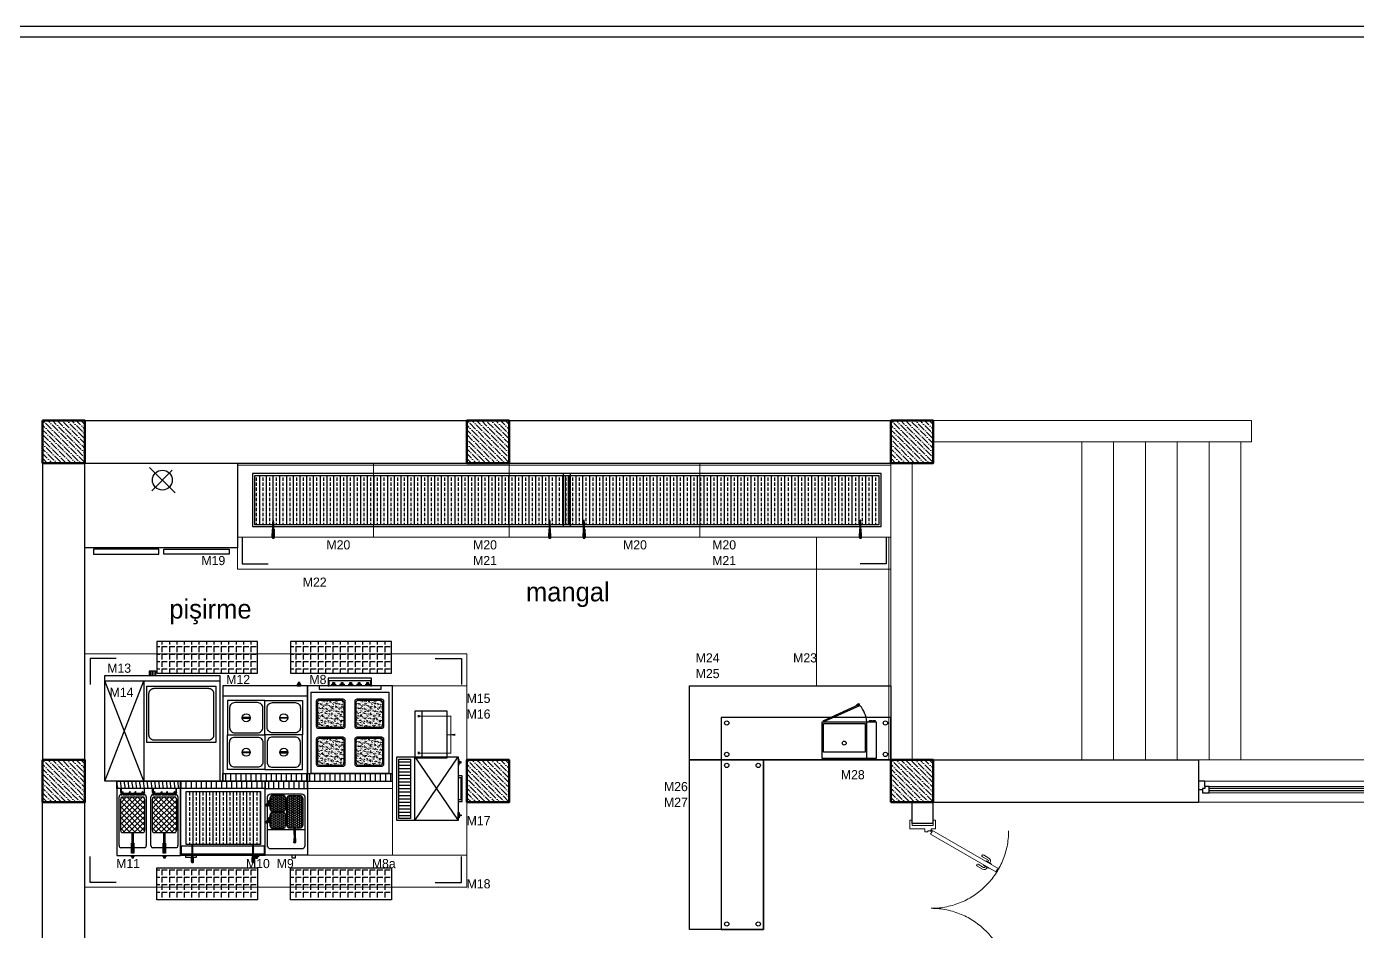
# Model space of a CAD drawing. Header units: millimetres. Extents: x -205382 to -191935, y -245869 to -242620.
# Drawn here: x -199871 to -198616, y -243653 to -242799 of the extents above; entities that cross this region are included whole.
import ezdxf
from ezdxf.enums import TextEntityAlignment as Align

# ---------------------------------------------------------------- set-up
doc = ezdxf.new("R2010")
doc.units = ezdxf.units.MM
doc.header["$LTSCALE"] = 40
for name, pattern in [('ACAD_ISO03W100', [30, 12, -18]), ('DASHED', [19.05, 12.7, -6.35]), ('HIDDENX2', [19.05, 12.7, -6.35])]:
    doc.linetypes.add(name, pattern=pattern)
for name, color, linetype in [('CIHAZ', 2, 'Continuous'), ('Kıtc-002 Çizgi', 7, 'Continuous'), ('S2000-002 Çizgi', 7, 'Continuous'), ('SKTÜRK-002 Çizgi', 7, 'Continuous')]:
    doc.layers.add(name, color=color, linetype=linetype)
for name, color, linetype, lineweight in [('DIVAR 09', 7, 'Continuous', 9), ('DIVAR 30', 7, 'Continuous', 30), ('DVERI', 36, 'Continuous', 9), ('KALONA', 7, 'Continuous', 50), ('OKNA', 5, 'Continuous', 30)]:
    doc.layers.add(name, color=color, linetype=linetype, lineweight=lineweight)
doc.styles.add('TAKSİM', font='GOTHIC.TTF', dxfattribs={"height": 20})

# ---------------------------------------------------------------- blocks, each defined once
blk = doc.blocks.new('PENCERE 120')
at = {"layer": 'OKNA', "lineweight": 9}
for p, q in [((1140, 55), (-1140, 55)), ((-1100, 5), (1100, 5)), ((1100, -55), (-1100, -55))]:
    blk.add_line(p, q, dxfattribs=at)
at = {"layer": 'OKNA'}
for p, q in [((-1100, -15), (1100, -15)), ((1100, -35), (-1100, -35))]:
    blk.add_line(p, q, dxfattribs=at)
for points in [[(-1160, -25), (-1160, -55), (-1100, -55), (-1100, 5), (-1140, 5), (-1140, 55), (-1200, 55), (-1200, -25), (-1160, -25)], [(-1140, 5), (-1140, -15), (-1160, -15), (-1160, -25)], [(1160, -25), (1160, -55), (1100, -55), (1100, 5), (1140, 5), (1140, 55), (1200, 55), (1200, -25), (1160, -25)], [(1140, 5), (1140, -15), (1160, -15), (1160, -25)]]:
    blk.add_lwpolyline(points, dxfattribs=at)
blk = doc.blocks.new('A$C063E11E5')
at = {"layer": 'S2000-002 Çizgi'}
h = blk.add_hatch(dxfattribs=at)
h.set_pattern_fill('ANSI31', color=256, scale=1.5, angle=45, style=0)
h.set_pattern_definition([(90, (-3458.603, -4993.7387), (-4.7625, 9e-16), [])])
h.paths.add_polyline_path([(0, 72.6), (0, 65.6), (80, 65.6), (80, 72.6)])
h = blk.add_hatch(color=256, dxfattribs=at)
h.paths.add_polyline_path([(35, 61.8), (35, 62.4), (35, 65.6), (34.4, 65.6), (34.4, 62.4, -0.414214), (33.4, 61.4), (33, 61.4), (33, 60.8), (34, 60.8, 0.414214)])
h.paths.add_polyline_path([(32, 61.4), (24, 61.4), (24, 60.8), (32, 60.8)])
h.paths.add_polyline_path([(23, 61.4), (17, 61.4), (17, 60.8), (23, 60.8)])
h.paths.add_polyline_path([(16, 61.4), (8, 61.4), (8, 60.8), (16, 60.8)])
h.paths.add_polyline_path([(5.6, 62.4), (5.6, 65.6), (5, 65.6), (5, 61.8, 0.414214), (6, 60.8), (6.6, 60.8), (7, 60.8), (7, 61.4), (6.6, 61.4, -0.414214)])
h = blk.add_hatch(color=256, dxfattribs=at)
h.paths.add_polyline_path([(75, 61.8), (75, 62.4), (75, 65.6), (74.4, 65.6), (74.4, 62.4, -0.414214), (73.4, 61.4), (73, 61.4), (73, 60.8), (74, 60.8, 0.414214)])
h.paths.add_polyline_path([(72, 61.4), (64, 61.4), (64, 60.8), (72, 60.8)])
h.paths.add_polyline_path([(63, 61.4), (57, 61.4), (57, 60.8), (63, 60.8)])
h.paths.add_polyline_path([(56, 61.4), (48, 61.4), (48, 60.8), (56, 60.8)])
h.paths.add_polyline_path([(45.6, 62.4), (45.6, 65.6), (45, 65.6), (45, 61.8, 0.414214), (46, 60.8), (46.6, 60.8), (47, 60.8), (47, 61.4), (46.6, 61.4, -0.414214)])
h = blk.add_hatch(dxfattribs=at)
h.set_pattern_fill('ANSI37', color=256, scale=1.5, style=0)
h.set_pattern_definition([(45, (-3527.4763, -4981.5224), (-3.367596, 3.367596), []), (135, (-3527.4763, -4981.5224), (-3.367596, -3.367596), [])])
h.paths.add_polyline_path([(35, 55.8, 0.414214), (33, 57.8), (7, 57.8, 0.414214), (5, 55.8), (5, 26, 0.414214), (7, 24), (33, 24, 0.414214), (35, 26)])
h = blk.add_hatch(dxfattribs=at)
h.set_pattern_fill('ANSI37', color=256, scale=1.5, style=0)
h.set_pattern_definition([(45, (-3487.4763, -4981.5224), (-3.367596, 3.367596), []), (135, (-3487.4763, -4981.5224), (-3.367596, -3.367596), [])])
h.paths.add_polyline_path([(75, 55.8, 0.414214), (73, 57.8), (47, 57.8, 0.414214), (45, 55.8), (45, 26, 0.414214), (47, 24), (73, 24, 0.414214), (75, 26)])
for points in [[(18.5, 14), (21.5, 14), (21.5, 4.8), (18.5, 4.8)], [(58.5, 14), (61.5, 14), (61.5, 4.8), (58.5, 4.8)]]:
    blk.add_hatch(color=256, dxfattribs=at).paths.add_polyline_path(points)
for p, q in [((5, 61.8), (5, 65.6)), ((5, 65.6), (5.6, 65.6)), ((5.6, 65.6), (5.6, 62.4)), ((34.4, 65.6), (34.4, 62.4)), ((35, 65.6), (34.4, 65.6)), ((35, 62.4), (35, 65.6)), ((45, 65.6), (45.6, 65.6)), ((45, 61.8), (45, 65.6)), ((45.6, 65.6), (45.6, 62.4)), ((75, 65.6), (74.4, 65.6)), ((74.4, 65.6), (74.4, 62.4)), ((75, 62.4), (75, 65.6)), ((6.6, 60.8), (6, 60.8)), ((6.6, 61.4), (7, 61.4)), ((7, 60.8), (6.6, 60.8)), ((7, 59.8), (7, 62.3)), ((8, 59.8), (8, 62.3)), ((8, 61.4), (16, 61.4)), ((16, 60.8), (8, 60.8)), ((16, 59.8), (16, 62.3)), ((17, 59.8), (17, 62.3)), ((17, 61.4), (23, 61.4)), ((23, 60.8), (17, 60.8)), ((23, 59.8), (23, 62.3)), ((24, 59.8), (24, 62.3)), ((24, 61.4), (32, 61.4)), ((32, 60.8), (24, 60.8)), ((32, 59.8), (32, 62.3)), ((33, 59.8), (33, 62.3)), ((33, 61.4), (33.4, 61.4)), ((34, 60.8), (33, 60.8)), ((35, 62.4), (35, 61.8)), ((46.6, 60.8), (46, 60.8)), ((46.6, 61.4), (47, 61.4)), ((47, 60.8), (46.6, 60.8)), ((47, 59.8), (47, 62.3)), ((48, 59.8), (48, 62.3)), ((48, 61.4), (56, 61.4)), ((56, 60.8), (48, 60.8)), ((56, 59.8), (56, 62.3)), ((57, 59.8), (57, 62.3)), ((57, 61.4), (63, 61.4)), ((63, 60.8), (57, 60.8)), ((63, 59.8), (63, 62.3)), ((64, 59.8), (64, 62.3)), ((64, 61.4), (72, 61.4)), ((72, 60.8), (64, 60.8)), ((72, 59.8), (72, 62.3)), ((73, 59.8), (73, 62.3)), ((73, 61.4), (73.4, 61.4)), ((74, 60.8), (73, 60.8)), ((75, 62.4), (75, 61.8))]:
    blk.add_line(p, q, dxfattribs=at)
for points in [[(0, 72.6), (80, 72.6), (80, 65.6), (0, 65.6)], [(0, 2.6), (80, 2.6), (80, 72.6), (0, 72.6)], [(18.5, 14), (21.5, 14), (21.5, 4.8), (18.5, 4.8)], [(19, 24), (19, 14), (21, 14), (21, 24)], [(58.5, 14), (61.5, 14), (61.5, 4.8), (58.5, 4.8)], [(59, 24), (59, 14), (61, 14), (61, 24)], [(18.4, 2.6), (21.6, 2.6), (21.6, 1.3), (18.4, 1.3)], [(19.3, 1.3), (20.7, 1.3), (20.7, 0), (19.3, 0)], [(58.4, 2.6), (61.6, 2.6), (61.6, 1.3), (58.4, 1.3)], [(59.3, 1.3), (60.7, 1.3), (60.7, 0), (59.3, 0)]]:
    blk.add_lwpolyline(points, close=True, dxfattribs=at)
for points in [[(29, 9.8), (5, 9.8, -0.414214), (3, 11.8), (3, 57.8, -0.414214), (5, 59.8), (7, 59.8)], [(33, 59.8), (35, 59.8, -0.414214), (37, 57.8), (37, 11.8, -0.414214), (35, 9.8), (29, 9.8)], [(69, 9.8), (45, 9.8, -0.414214), (43, 11.8), (43, 57.8, -0.414214), (45, 59.8), (47, 59.8)], [(73, 59.8), (75, 59.8, -0.414214), (77, 57.8), (77, 11.8, -0.414214), (75, 9.8), (69, 9.8)]]:
    blk.add_lwpolyline(points, format="xyb", dxfattribs=at)
for points in [[(7, 57.8), (33, 57.8, -0.414214), (35, 55.8), (35, 26, -0.414214), (33, 24), (7, 24, -0.414214), (5, 26), (5, 55.8, -0.414214)], [(47, 57.8), (73, 57.8, -0.414214), (75, 55.8), (75, 26, -0.414214), (73, 24), (47, 24, -0.414214), (45, 26), (45, 55.8, -0.414214)]]:
    blk.add_lwpolyline(points, format="xyb", close=True, dxfattribs=at)
for points in [[(8, 59.8), (16, 59.8)], [(17, 59.8), (23, 59.8)], [(24, 59.8), (32, 59.8)], [(48, 59.8), (56, 59.8)], [(57, 59.8), (63, 59.8)], [(64, 59.8), (72, 59.8)]]:
    blk.add_lwpolyline(points, dxfattribs=at)
for centre, radius, start, end in [((7.5, 62.3), 0.5, 0, 180), ((16.5, 62.3), 0.5, 0, 180), ((23.5, 62.3), 0.5, 0, 180), ((32.5, 62.3), 0.5, 0, 180), ((47.5, 62.3), 0.5, 0, 180), ((56.5, 62.3), 0.5, 0, 180), ((63.5, 62.3), 0.5, 0, 180), ((72.5, 62.3), 0.5, 0, 180), ((6, 61.8), 1, 180, 270), ((6.6, 62.4), 1, 180, 270), ((33.4, 62.4), 1, 270, 0), ((34, 61.8), 1, 270, 0), ((46, 61.8), 1, 180, 270), ((46.6, 62.4), 1, 180, 270), ((73.4, 62.4), 1, 270, 0), ((74, 61.8), 1, 270, 0)]:
    blk.add_arc(centre, radius, start, end, dxfattribs=at)
blk = doc.blocks.new('A$C552B0E51')
at = {"layer": 'Kıtc-002 Çizgi'}
h = blk.add_hatch(dxfattribs=at)
h.set_pattern_fill('ANSI31', color=256, angle=45, style=0)
h.set_pattern_definition([(90, (-2780.067, -8355.0508), (-3.175, 7e-16), [])])
h.paths.add_polyline_path([(58, 48.8), (58, 59.8), (2, 59.8), (2, 48.8)])
for p, q in [((60, 44.8), (0, 3.8)), ((0, 44.8), (60, 3.8))]:
    blk.add_line(p, q, dxfattribs=at)
for points in [[(0, 61.8), (60, 61.8), (60, 3.8), (0, 3.8)], [(2, 59.8), (58, 59.8), (58, 48.8), (2, 48.8)], [(0, 44.8), (60, 44.8), (60, 3.8), (0, 3.8)], [(7.5, 2.8), (2.5, 2.8), (2.5, 3.8), (7.5, 3.8)], [(5.5, 1.1), (4.5, 1.1), (4.5, 2.8), (5.5, 2.8)], [(17.8, 0), (42.2, 0), (42.2, 3.8), (17.8, 3.8)], [(19.8, 1), (40.2, 1), (40.2, 3.8), (19.8, 3.8)], [(52.5, 2.8), (57.5, 2.8), (57.5, 3.8), (52.5, 3.8)], [(54.5, 1.1), (55.5, 1.1), (55.5, 2.8), (54.5, 2.8)]]:
    blk.add_lwpolyline(points, close=True, dxfattribs=at)
for points in [[(5, 2.8), (5, 1.1)], [(55, 2.8), (55, 1.1)]]:
    blk.add_lwpolyline(points, dxfattribs=at)
blk = doc.blocks.new('A$C07527DD4')
at = {"layer": 'S2000-002 Çizgi'}
h = blk.add_hatch(dxfattribs=at)
h.set_pattern_fill('LINE', color=256, scale=0.5, angle=90, style=0)
h.set_pattern_definition([(90, (-1217.7484, -3768.8105), (-1.5875, 1e-16), [])])
h.paths.add_polyline_path([(48, 4.3), (41.9, 4.3), (41.9, 0), (48, 0)])
for p, q in [((0, 103.9), (36.7, 9.3)), ((36.7, 103.9), (0, 9.3)), ((36.7, 9.3), (36.7, 103.9)), ((0, 9.3), (108.4, 9.3))]:
    blk.add_line(p, q, dxfattribs=at)
for points in [[(0, 4.3), (108.4, 4.3), (108.4, 103.9), (0, 103.9)], [(48, 0), (41.9, 0), (41.9, 4.3), (48, 4.3)]]:
    blk.add_lwpolyline(points, close=True, dxfattribs=at)
at = {"layer": 'S2000-002 Çizgi', "linetype": 'DASHED'}
blk.add_lwpolyline([(39.6, 67.3), (39.6, 14.3), (104.6, 14.3), (104.6, 67.3)], close=True, dxfattribs=at)
blk.add_lwpolyline([(41.6, 60.3), (41.6, 21.3, 0.414214), (46.6, 16.3), (97.6, 16.3, 0.414214), (102.6, 21.3), (102.6, 60.3, 0.414214), (97.6, 65.3), (46.6, 65.3, 0.414214)], format="xyb", close=True, dxfattribs=at)
blk = doc.blocks.new('A$C67BA2794')
at = {"layer": 'S2000-002 Çizgi'}
blk.add_lwpolyline([(0, 7.6), (44, 7.6), (44, 38), (0, 38)], close=True, dxfattribs=at)
blk.add_lwpolyline([(44, 31.5), (0, 31.5)], dxfattribs=at)
for points, const_width in [([(3.5, 34.4), (5.8, 34.4)], 2), ([(4.6, 34), (4.6, 4.1), (22, 4.1)], 1), ([(39.4, 34), (39.4, 4.1), (22, 4.1)], 1), ([(40.5, 34.4), (38.2, 34.4)], 2)]:
    blk.add_lwpolyline(points, dxfattribs=dict(at, const_width=const_width))
blk.add_lwpolyline([(21.9, 7.5, 1, 1, 0), (21.9, 3.7, 1, 2, 0), (21.9, 0, 2, 2, 0)], format="xyseb", dxfattribs=at)
blk = doc.blocks.new('A$C2B1C47B8')
at = {"layer": 'S2000-002 Çizgi'}
h = blk.add_hatch(dxfattribs=at)
h.set_pattern_fill('ANSI33', color=4, angle=45, style=0)
h.set_pattern_definition([(90, (192175.888, 231533.0785), (-6.35, 1e-15), []), (90, (192179.063, 231536.2535), (-6.35, 1e-15), [3.175, -1.5875])])
h.paths.add_polyline_path([(2, 59), (298, 59), (298, 13), (280.7, 13), (280.7, 14.5), (280.5, 17.2), (280.1, 17.2), (280, 14.5), (280, 13), (120, 13), (120, 14.5), (119.9, 17.2), (119.5, 17.2), (119.3, 14.5), (119.3, 13), (2, 13)])
h = blk.add_hatch(dxfattribs=at)
h.set_pattern_fill('ANSI32', color=256, style=0)
h.set_pattern_definition([(45, (193846.8697, 225814.8742), (-0.26516504294, 0.26516504294), []), (45, (193847.04648, 225814.8742), (-0.26516504294, 0.26516504294), [])])
h.paths.add_polyline_path([(19, 7.9), (20.4, 7.9), (20.4, 6.9), (18.9, 6.9)])
h.paths.add_polyline_path([(19, 8.7), (19.3, 8.7), (19.3, 14.5), (19.4, 15.9), (19.9, 15.9), (20, 14.5), (20, 8.7), (20.3, 8.7), (20.4, 7.9), (19, 7.9)])
h.paths.add_polyline_path([(18.9, 4.9), (20.5, 4.9), (20.6, 0.8, -0.437405), (19.9, 0), (19.4, 0, -0.437405), (18.7, 0.8)])
h.paths.add_polyline_path([(18.9, 6.9), (20.4, 6.9), (20.5, 4.9), (18.9, 4.9)])
h.paths.add_polyline_path([(19.5, 17.2), (19.9, 17.2), (19.9, 15.9), (19.4, 15.9)])
h = blk.add_hatch(dxfattribs=at)
h.set_pattern_fill('ANSI32', color=256, style=0)
h.set_pattern_definition([(135, (202308.03494, 225814.8742), (0.26516504294, 0.26516504294), []), (135, (202307.85817, 225814.8742), (0.26516504294, 0.26516504294), [])])
h.paths.add_polyline_path([(281, 7.9), (279.6, 7.9), (279.6, 6.9), (281.1, 6.9)])
h.paths.add_polyline_path([(281, 8.7), (280.7, 8.7), (280.7, 14.5), (280.6, 15.9), (280.1, 15.9), (280, 14.5), (280, 8.7), (279.7, 8.7), (279.6, 7.9), (281, 7.9)])
h.paths.add_polyline_path([(281.1, 4.9), (279.5, 4.9), (279.4, 0.8, 0.437405), (280.1, 0), (280.6, 0, 0.437405), (281.3, 0.8)])
h.paths.add_polyline_path([(281.1, 6.9), (279.6, 6.9), (279.5, 4.9), (281.1, 4.9)])
h.paths.add_polyline_path([(280.5, 17.2), (280.1, 17.2), (280.1, 15.9), (280.6, 15.9)])
for p, q in [((19.3, 14.5), (19.5, 17.2)), ((19.3, 8.7), (19.3, 14.5)), ((19.5, 17.2), (19.9, 17.2)), ((19.9, 17.2), (19.5, 17.2)), ((20, 14.5), (19.9, 17.2)), ((20, 8.7), (20, 14.5)), ((280, 14.5), (280.1, 17.2)), ((280, 8.7), (280, 14.5)), ((280.1, 17.2), (280.5, 17.2)), ((280.5, 17.2), (280.1, 17.2)), ((280.7, 14.5), (280.5, 17.2)), ((280.7, 8.7), (280.7, 14.5)), ((18.7, 0.8), (19, 8.7)), ((19, 8.7), (19.3, 8.7)), ((20.3, 8.7), (20, 8.7)), ((20, 8.7), (20.3, 8.7)), ((20.6, 0.8), (20.3, 8.7)), ((20.3, 8.7), (20.6, 0.8)), ((279.4, 0.8), (279.7, 8.7)), ((279.7, 8.7), (279.4, 0.8)), ((279.7, 8.7), (280, 8.7)), ((280, 8.7), (279.7, 8.7)), ((281, 8.7), (280.7, 8.7)), ((281.3, 0.8), (281, 8.7)), ((19.4, 0), (19.9, 0)), ((19.9, 0), (19.4, 0)), ((280.6, 0), (280.1, 0)), ((280.1, 0), (280.6, 0))]:
    blk.add_line(p, q, dxfattribs=at)
for points in [[(300, 61), (0, 61), (0, 11), (300, 11)], [(298, 59), (2, 59), (2, 13), (298, 13)]]:
    blk.add_lwpolyline(points, close=True, dxfattribs=at)
for centre, start, end in [((19.4, 0.7), 175.5008, 270), ((19.9, 0.7), 270, 4.4992), ((19.9, 0.7), 270, 4.4992), ((280.1, 0.7), 175.5008, 270), ((280.1, 0.7), 175.5008, 270), ((280.6, 0.7), 270, 4.4992)]:
    blk.add_arc(centre, 0.706, start, end, dxfattribs=at)
blk = doc.blocks.new('A$C0F9524AD')
at = {"layer": 'S2000-002 Çizgi'}
for points in [[(28.7, 57.6, 1), (27, 57.6), (27.4, 50.3), (28.3, 50.3)], [(2.2, 39.2, 1), (0.7, 38.4), (2.1, 36.6), (2.9, 37)], [(2.2, 23.1, 1), (0.7, 22.4), (2.1, 20.5), (2.9, 21)]]:
    blk.add_hatch(color=256, dxfattribs=at).paths.add_polyline_path(points)
h = blk.add_hatch(dxfattribs=at)
h.set_pattern_fill('HEX', color=256, scale=0.2, angle=180, style=0)
h.set_pattern_definition([(360, (-3709.6624, 5056.9235), (-1e-16, -1.099852), [0.635, -1.27]), (240, (-3709.6624, 5056.9235), (-0.95249977, 0.549926), [0.635, -1.27]), (300, (-3709.0274, 5056.9235), (-0.95249977, -0.549926), [0.635, -1.27])])
h.paths.add_polyline_path([(16.4, 29.5, 0.414214), (19.4, 32.5), (19.4, 41.5, 0.414214), (16.4, 44.5), (7.4, 44.5, 0.414214), (4.4, 41.5), (4.4, 32.5, 0.414214), (7.4, 29.5)])
h = blk.add_hatch(dxfattribs=at)
h.set_pattern_fill('HEX', color=256, scale=0.2, angle=180, style=0)
h.set_pattern_definition([(180, (3749.3886, 5040.9235), (-1e-16, -1.099852), [0.635, -1.27]), (300, (3749.3886, 5040.9235), (0.95249977, 0.549926), [0.635, -1.27]), (240, (3748.7536, 5040.9235), (0.95249977, -0.549926), [0.635, -1.27])])
h.paths.add_polyline_path([(32.4, 13.5, 0.414214), (35.4, 16.5), (35.4, 41.5, 0.414214), (32.4, 44.5), (23.4, 44.5, 0.414214), (20.4, 41.5), (20.4, 16.5, 0.414214), (23.4, 13.5)])
h = blk.add_hatch(dxfattribs=at)
h.set_pattern_fill('HEX', color=256, scale=0.2, angle=180, style=0)
h.set_pattern_definition([(360, (-3709.6624, 5040.9235), (-1e-16, -1.099852), [0.635, -1.27]), (240, (-3709.6624, 5040.9235), (-0.95249977, 0.549926), [0.635, -1.27]), (300, (-3709.0274, 5040.9235), (-0.95249977, -0.549926), [0.635, -1.27])])
h.paths.add_polyline_path([(16.4, 13.5, 0.414214), (19.4, 16.5), (19.4, 25.5, 0.414214), (16.4, 28.5), (7.4, 28.5, 0.414214), (4.4, 25.5), (4.4, 16.5, 0.414214), (7.4, 13.5)])
h = blk.add_hatch(dxfattribs=at)
h.set_pattern_fill('ANSI31', color=256, scale=1.5, angle=225, style=0)
h.set_pattern_definition([(270, (3692.638, 5064.124), (4.7625, -1e-15), [])])
h.paths.add_polyline_path([(0, 7), (0, 0), (40, 0), (40, 7)])
for p, q in [((27.4, 50.3), (27, 57.6)), ((27.4, 50.3), (28.3, 50.3)), ((28.3, 50.3), (28.7, 57.6)), ((2.1, 36.6), (0.7, 38.4)), ((2.9, 37), (2.2, 39.2)), ((27.4, 46), (2.3, 46)), ((37.3, 46), (28.3, 46)), ((2.1, 36.6), (2.9, 37)), ((2.1, 20.5), (0.7, 22.4)), ((2.1, 20.5), (2.9, 21)), ((2.9, 21), (2.2, 23.1))]:
    blk.add_line(p, q, dxfattribs=at)
for points in [[(40, 70), (0, 70), (0, 0), (40, 0)], [(28.5, 70), (25.2, 70), (25.2, 72.3), (28.5, 72.3)], [(40, 0), (0, 0), (0, 7), (40, 7)]]:
    blk.add_lwpolyline(points, close=True, dxfattribs=at)
for points in [[(37.3, 52.3), (37.3, 61, 0.414214), (34.3, 64), (5.3, 64, 0.414214), (2.3, 61), (2.3, 52.4)], [(2.3, 62), (2.3, 15, 0.414214), (5.3, 12), (34.3, 12, 0.414214), (37.3, 15), (37.3, 52.3)]]:
    blk.add_lwpolyline(points, format="xyb", dxfattribs=at)
for points in [[(27.4, 50.3), (27.4, 44.5), (28.3, 44.5), (28.3, 50.3)], [(4.3, 34.5), (4.3, 39.5), (3.3, 39.5), (3.3, 36.2)], [(4.3, 38.9), (4.3, 39.5)], [(2.1, 36.6), (3.5, 34), (4.3, 34.5), (2.9, 37)], [(2.1, 20.5), (3.5, 18), (4.3, 18.4), (2.9, 21)], [(4.3, 18.4), (4.3, 23.5), (3.3, 23.5), (3.3, 20.2)], [(4.3, 22.9), (4.3, 23.5)]]:
    blk.add_lwpolyline(points, dxfattribs=at)
for points in [[(7.4, 44.5), (16.4, 44.5, -0.414214), (19.4, 41.5), (19.4, 32.5, -0.414214), (16.4, 29.5), (7.4, 29.5, -0.414214), (4.4, 32.5), (4.4, 41.5, -0.414214)], [(32.4, 44.5), (23.4, 44.5, 0.414214), (20.4, 41.5), (20.4, 16.5, 0.414214), (23.4, 13.5), (32.4, 13.5, 0.414214), (35.4, 16.5), (35.4, 41.5, 0.414214)], [(7.4, 28.5), (16.4, 28.5, -0.414214), (19.4, 25.5), (19.4, 16.5, -0.414214), (16.4, 13.5), (7.4, 13.5, -0.414214), (4.4, 16.5), (4.4, 25.5, -0.414214)]]:
    blk.add_lwpolyline(points, format="xyb", close=True, dxfattribs=at)
for centre, start, end in [((27.9, 57.6), 341.437, 198.563), ((1.5, 38.8), 9.3801, 226.506), ((1.5, 22.8), 9.3801, 226.506)]:
    blk.add_arc(centre, 0.835, start, end, dxfattribs=at)
blk = doc.blocks.new('A$C3E822EE1')
at = {"layer": 'S2000-002 Çizgi'}
h = blk.add_hatch(dxfattribs=at)
h.set_pattern_fill('ANSI32', color=256, angle=180, style=0)
h.set_pattern_definition([(315, (-4249.49996, 7833.96362), (-0.265165043, -0.265165043), []), (315, (-4249.3232, 7833.96362), (-0.265165043, -0.265165043), [])])
h.paths.add_polyline_path([(12.1, 69), (10.7, 69), (10.7, 70), (12.1, 70)])
h.paths.add_polyline_path([(12.1, 68.2), (11.8, 68.2), (11.8, 62.4), (11.7, 61), (11.1, 61), (11.1, 62.4), (11.1, 68.2), (10.8, 68.2), (10.7, 69), (12.1, 69)])
h.paths.add_polyline_path([(12.2, 72), (10.6, 72), (10.5, 76.1, -0.437405), (11.2, 76.9), (11.6, 76.9, -0.437405), (12.3, 76.1)])
h.paths.add_polyline_path([(12.1, 70), (10.7, 70), (10.6, 72), (12.2, 72)])
h.paths.add_polyline_path([(11.6, 59.7), (11.2, 59.7), (11.1, 61), (11.7, 61)])
h = blk.add_hatch(dxfattribs=at)
h.set_pattern_fill('ANSI32', color=256, angle=180, style=0)
h.set_pattern_definition([(225, (4329.50004, 7833.96362), (0.265165043, -0.265165043), []), (225, (4329.32326, 7833.96362), (0.265165043, -0.265165043), [])])
h.paths.add_polyline_path([(67.9, 69), (69.3, 69), (69.3, 70), (67.9, 70)])
h.paths.add_polyline_path([(67.9, 68.2), (68.2, 68.2), (68.2, 62.4), (68.3, 61), (68.9, 61), (68.9, 62.4), (68.9, 68.2), (69.2, 68.2), (69.3, 69), (67.9, 69)])
h.paths.add_polyline_path([(67.8, 72), (69.4, 72), (69.5, 76.1, 0.437405), (68.8, 76.9), (68.4, 76.9, 0.437405), (67.7, 76.1)])
h.paths.add_polyline_path([(67.9, 70), (69.3, 70), (69.4, 72), (67.8, 72)])
h.paths.add_polyline_path([(68.4, 59.7), (68.8, 59.7), (68.9, 61), (68.3, 61)])
h = blk.add_hatch(dxfattribs=at)
h.set_pattern_fill('ANSI33', color=256, angle=225, style=0)
h.set_pattern_definition([(270, (3371.733, 5045.6104), (6.35, -2e-15), []), (270, (3368.558, 5042.4354), (6.35, -2e-15), [3.175, -1.5875])])
h.paths.add_polyline_path([(74.5, 9.7), (74.5, 59.7), (4.5, 59.7), (4.5, 9.7)])
h = blk.add_hatch(dxfattribs=at)
h.set_pattern_fill('ANSI31', color=256, scale=1.5, angle=225, style=0)
h.set_pattern_definition([(270, (3371.7327, 5050.6104), (4.7625, -1e-15), [])])
h.paths.add_polyline_path([(0, 7), (0, 0), (80, 0), (80, 7)])
for p, q in [((10.5, 76.1), (10.8, 68.2)), ((10.8, 68.2), (10.5, 76.1)), ((11.6, 76.9), (11.2, 76.9)), ((11.2, 76.9), (11.6, 76.9)), ((12.3, 76.1), (12.1, 68.2)), ((67.7, 76.1), (67.9, 68.2)), ((68.4, 76.9), (68.8, 76.9)), ((68.8, 76.9), (68.4, 76.9)), ((69.5, 76.1), (69.2, 68.2)), ((69.2, 68.2), (69.5, 76.1)), ((10.8, 68.2), (11.1, 68.2)), ((11.1, 68.2), (10.8, 68.2)), ((11.1, 68.2), (11.1, 62.4)), ((11.8, 68.2), (11.8, 62.4)), ((12.1, 68.2), (11.8, 68.2)), ((67.9, 68.2), (68.2, 68.2)), ((68.2, 68.2), (68.2, 62.4)), ((68.9, 68.2), (68.9, 62.4)), ((69.2, 68.2), (68.9, 68.2)), ((68.9, 68.2), (69.2, 68.2)), ((11.1, 62.4), (11.2, 59.7)), ((11.2, 59.7), (11.6, 59.7)), ((11.6, 59.7), (11.2, 59.7)), ((11.8, 62.4), (11.6, 59.7)), ((68.2, 62.4), (68.4, 59.7)), ((68.8, 59.7), (68.4, 59.7)), ((68.4, 59.7), (68.8, 59.7)), ((68.9, 62.4), (68.8, 59.7))]:
    blk.add_line(p, q, dxfattribs=at)
for points in [[(80, 70), (0, 70), (0, 0), (80, 0)], [(79, 61), (1, 61), (1, 69), (79, 69)], [(9.9, 70), (6.3, 70), (6.3, 71.5), (9.9, 71.5)], [(9, 71.5), (7.5, 71.5), (7.5, 72.9), (9, 72.9)], [(75, 70), (65, 70), (65, 72), (75, 72)], [(74.5, 9.7), (4.5, 9.7), (4.5, 59.7), (74.5, 59.7)], [(80, 0), (0, 0), (0, 7), (80, 7)]]:
    blk.add_lwpolyline(points, close=True, dxfattribs=at)
for centre, start, end in [((11.2, 76.2), 90, 184.4992), ((11.2, 76.2), 90, 184.4992), ((11.6, 76.2), 355.5008, 90), ((68.4, 76.2), 90, 184.4992), ((68.8, 76.2), 355.5008, 90), ((68.8, 76.2), 355.5008, 90)]:
    blk.add_arc(centre, 0.706, start, end, dxfattribs=at)
blk = doc.blocks.new('A$C5ACE57BF')
at = {"layer": 'S2000-002 Çizgi', "linetype": 'DASHED', "ltscale": 10}
blk.add_line((9, 51.9), (9, 17.5), dxfattribs=at)
at = {"layer": 'S2000-002 Çizgi'}
for points in [[(0, 51.9), (51, 51.9), (51, 17.5), (0, 17.5)], [(0.9, 17.5), (3.2, 17.5), (3.2, 16.3), (0.9, 16.3)], [(4.2, 17.5), (6.4, 17.5), (6.4, 16.3), (4.2, 16.3)], [(16, 1.1), (50.5, 16.7), (50, 17.5), (15.4, 1.9)], [(16, 1.1), (17.9, 2.4), (18.6, 1.3), (16.7, 0)]]:
    blk.add_lwpolyline(points, close=True, dxfattribs=at)
at = {"layer": 'S2000-002 Çizgi', "linetype": 'DASHED', "ltscale": 10}
blk.add_lwpolyline([(10.4, 46.1), (49.6, 46.1), (49.6, 19), (10.4, 19)], close=True, dxfattribs=at)
at = {"layer": 'S2000-002 Çizgi'}
blk.add_circle((30.2, 37.5), 1.85, dxfattribs=at)
blk.add_arc((36.1, 19.5), 27.2, 184.2771, 220.3659, dxfattribs=at)
blk = doc.blocks.new('A$C446B1110')
at = {"layer": 'SKTÜRK-002 Çizgi'}
h = blk.add_hatch(dxfattribs=at)
h.set_pattern_fill('ANSI31', color=256, scale=1.5, angle=45, style=0)
h.set_pattern_definition([(90, (-4807.7595, -5223.4224), (-4.7625, 9e-16), [])])
h.paths.add_polyline_path([(0, 97), (0, 89.7), (80, 89.7), (80, 97)])
h = blk.add_hatch(dxfattribs=at)
h.set_pattern_fill('AR-CONC', color=256, scale=0.02, angle=45, style=0)
h.set_pattern_definition([(95, (-5282.1166, -5389.2465), (2.801893, 2.3510676), [0.381, -4.191]), (40, (-5282.1166, -5389.2465), (-3.2003578, 2.2035401), [0.3048, -3.3528]), (145.451, (-5281.883, -5389.0506), (-0.3984432, 4.5546047), [0.3238, -3.5618]), (91.1842, (-5282.835, -5388.528), (4.4282049, 3.2390683), [0.5715, -6.2865]), (141.6356, (-5282.466, -5388.258), (-0.141723, 6.8565286), [0.4857, -5.3427]), (36.184, (-5282.835, -5388.528), (-0.1417114, 6.8565277), [0.4572, -5.0292]), (66, (-5282.2962, -5388.3485), (3.590411, 0.6979054), [0.381, -4.191]), (11, (-5282.2962, -5388.3485), (-1.7307985, 3.4788239), [0.3048, -3.3528]), (116.4514, (-5281.997, -5388.2903), (1.8596008, 4.1767291), [0.3238, -3.5618]), (82.5, (-5282.1166, -5389.2465), (-1.15210938, 1.23946827), [0, -3.31216, 0, -3.4036, 0, -3.3655]), (52.5, (-5282.1166, -5389.2465), (-0.47179455, 2.36174), [0, -1.94056, 0, -3.23596, 0, -1.2827]), (12.5, (-5282.9176, -5390.0475), (1.99855726, 1.8365239), [0, -1.27, 0, -3.9624, 0, -5.2578]), (2.5, (-5283.2768, -5390.4067), (1.7352781, 2.45444786), [0, -1.651, 0, -2.63144, 0, -3.7338])])
h.paths.add_polyline_path([(9.2, 58.7, 0.414214), (11.2, 56.7), (32.4, 56.7, 0.414214), (34.4, 58.7), (34.4, 79.9, 0.414214), (32.4, 81.9), (11.2, 81.9, 0.414214), (9.2, 79.9)])
h = blk.add_hatch(dxfattribs=at)
h.set_pattern_fill('AR-CONC', color=256, scale=0.02, angle=45, style=0)
h.set_pattern_definition([(95, (-5245.688, -5389.2465), (2.801893, 2.3510676), [0.381, -4.191]), (40, (-5245.688, -5389.2465), (-3.2003578, 2.2035401), [0.3048, -3.3528]), (145.451, (-5245.4545, -5389.0506), (-0.3984432, 4.5546047), [0.3238, -3.5618]), (91.1842, (-5246.4064, -5388.528), (4.4282049, 3.2390683), [0.5715, -6.2865]), (141.6356, (-5246.0374, -5388.258), (-0.141723, 6.8565286), [0.4857, -5.3427]), (36.184, (-5246.4064, -5388.528), (-0.1417114, 6.8565277), [0.4572, -5.0292]), (66, (-5245.8676, -5388.3485), (3.590411, 0.6979054), [0.381, -4.191]), (11, (-5245.8676, -5388.3485), (-1.7307985, 3.4788239), [0.3048, -3.3528]), (116.4514, (-5245.5684, -5388.2903), (1.8596008, 4.1767291), [0.3238, -3.5618]), (82.5, (-5245.688, -5389.2465), (-1.15210938, 1.23946827), [0, -3.31216, 0, -3.4036, 0, -3.3655]), (52.5, (-5245.688, -5389.2465), (-0.47179455, 2.36174), [0, -1.94056, 0, -3.23596, 0, -1.2827]), (12.5, (-5246.489, -5390.0475), (1.99855726, 1.8365239), [0, -1.27, 0, -3.9624, 0, -5.2578]), (2.5, (-5246.8483, -5390.4067), (1.7352781, 2.45444786), [0, -1.651, 0, -2.63144, 0, -3.7338])])
h.paths.add_polyline_path([(45.6, 58.7, 0.414214), (47.6, 56.7), (68.8, 56.7, 0.414214), (70.8, 58.7), (70.8, 79.9, 0.414214), (68.8, 81.9), (47.6, 81.9, 0.414214), (45.6, 79.9)])
h = blk.add_hatch(dxfattribs=at)
h.set_pattern_fill('AR-CONC', color=256, scale=0.02, angle=45, style=0)
h.set_pattern_definition([(95, (-5282.1166, -5425.0527), (2.801893, 2.3510676), [0.381, -4.191]), (40, (-5282.1166, -5425.0527), (-3.2003578, 2.2035401), [0.3048, -3.3528]), (145.451, (-5281.883, -5424.8568), (-0.3984432, 4.5546047), [0.3238, -3.5618]), (91.1842, (-5282.835, -5424.3343), (4.4282049, 3.2390683), [0.5715, -6.2865]), (141.6356, (-5282.466, -5424.0644), (-0.141723, 6.8565286), [0.4857, -5.3427]), (36.184, (-5282.835, -5424.3343), (-0.1417114, 6.8565277), [0.4572, -5.0292]), (66, (-5282.2962, -5424.1547), (3.590411, 0.6979054), [0.381, -4.191]), (11, (-5282.2962, -5424.1547), (-1.7307985, 3.4788239), [0.3048, -3.3528]), (116.4514, (-5281.997, -5424.0966), (1.8596008, 4.1767291), [0.3238, -3.5618]), (82.5, (-5282.1166, -5425.0527), (-1.15210938, 1.23946827), [0, -3.31216, 0, -3.4036, 0, -3.3655]), (52.5, (-5282.1166, -5425.0527), (-0.47179455, 2.36174), [0, -1.94056, 0, -3.23596, 0, -1.2827]), (12.5, (-5282.9176, -5425.8538), (1.99855726, 1.8365239), [0, -1.27, 0, -3.9624, 0, -5.2578]), (2.5, (-5283.2768, -5426.213), (1.7352781, 2.45444786), [0, -1.651, 0, -2.63144, 0, -3.7338])])
h.paths.add_polyline_path([(9.2, 22.9, 0.414214), (11.2, 20.9), (32.4, 20.9, 0.414214), (34.4, 22.9), (34.4, 44.1, 0.414214), (32.4, 46.1), (11.2, 46.1, 0.414214), (9.2, 44.1)])
h = blk.add_hatch(dxfattribs=at)
h.set_pattern_fill('AR-CONC', color=256, scale=0.02, angle=45, style=0)
h.set_pattern_definition([(95, (-5245.688, -5425.0527), (2.801893, 2.3510676), [0.381, -4.191]), (40, (-5245.688, -5425.0527), (-3.2003578, 2.2035401), [0.3048, -3.3528]), (145.451, (-5245.4545, -5424.8568), (-0.3984432, 4.5546047), [0.3238, -3.5618]), (91.1842, (-5246.4064, -5424.3343), (4.4282049, 3.2390683), [0.5715, -6.2865]), (141.6356, (-5246.0374, -5424.0644), (-0.141723, 6.8565286), [0.4857, -5.3427]), (36.184, (-5246.4064, -5424.3343), (-0.1417114, 6.8565277), [0.4572, -5.0292]), (66, (-5245.8676, -5424.1547), (3.590411, 0.6979054), [0.381, -4.191]), (11, (-5245.8676, -5424.1547), (-1.7307985, 3.4788239), [0.3048, -3.3528]), (116.4514, (-5245.5684, -5424.0966), (1.8596008, 4.1767291), [0.3238, -3.5618]), (82.5, (-5245.688, -5425.0527), (-1.15210938, 1.23946827), [0, -3.31216, 0, -3.4036, 0, -3.3655]), (52.5, (-5245.688, -5425.0527), (-0.47179455, 2.36174), [0, -1.94056, 0, -3.23596, 0, -1.2827]), (12.5, (-5246.489, -5425.8538), (1.99855726, 1.8365239), [0, -1.27, 0, -3.9624, 0, -5.2578]), (2.5, (-5246.8483, -5426.213), (1.7352781, 2.45444786), [0, -1.651, 0, -2.63144, 0, -3.7338])])
h.paths.add_polyline_path([(45.6, 22.9, 0.414214), (47.6, 20.9), (68.8, 20.9, 0.414214), (70.8, 22.9), (70.8, 44.1, 0.414214), (68.8, 46.1), (47.6, 46.1, 0.414214), (45.6, 44.1)])
for points in [[(0, 97), (80, 97), (80, 7), (0, 7)], [(0, 89.7), (80, 89.7), (80, 7), (0, 7)], [(3.4, 13.1), (76.6, 13.1), (76.6, 89.7), (3.4, 89.7)], [(10.8, 10.4), (69.2, 10.4), (69.2, 7), (10.8, 7)], [(26.4, 7), (22.8, 7), (22.8, 5.5), (26.4, 5.5)], [(25.3, 5.5), (23.9, 5.5), (23.9, 4.1), (25.3, 4.1)], [(34.4, 7), (30.8, 7), (30.8, 5.5), (34.4, 5.5)], [(33.3, 5.5), (31.9, 5.5), (31.9, 4.1), (33.3, 4.1)], [(42.4, 7), (38.8, 7), (38.8, 5.5), (42.4, 5.5)], [(41.3, 5.5), (39.9, 5.5), (39.9, 4.1), (41.3, 4.1)], [(50.4, 7), (46.8, 7), (46.8, 5.5), (50.4, 5.5)], [(49.3, 5.5), (47.9, 5.5), (47.9, 4.1), (49.3, 4.1)], [(58.4, 7), (54.8, 7), (54.8, 5.5), (58.4, 5.5)], [(57.3, 5.5), (55.9, 5.5), (55.9, 4.1), (57.3, 4.1)]]:
    blk.add_lwpolyline(points, close=True, dxfattribs=at)
for points in [[(10.1, 83), (33.5, 83, -0.414214), (35.5, 81), (35.5, 57.6, -0.414214), (33.5, 55.6), (10.1, 55.6, -0.414214), (8.1, 57.6), (8.1, 81, -0.414214)], [(11.2, 81.9), (32.4, 81.9, -0.414214), (34.4, 79.9), (34.4, 58.7, -0.414214), (32.4, 56.7), (11.2, 56.7, -0.414214), (9.2, 58.7), (9.2, 79.9, -0.414214)], [(46.5, 83), (69.9, 83, -0.414214), (71.9, 81), (71.9, 57.6, -0.414214), (69.9, 55.6), (46.5, 55.6, -0.414214), (44.5, 57.6), (44.5, 81, -0.414214)], [(47.6, 81.9), (68.8, 81.9, -0.414214), (70.8, 79.9), (70.8, 58.7, -0.414214), (68.8, 56.7), (47.6, 56.7, -0.414214), (45.6, 58.7), (45.6, 79.9, -0.414214)], [(10.1, 47.2), (33.5, 47.2, -0.414214), (35.5, 45.2), (35.5, 21.8, -0.414214), (33.5, 19.8), (10.1, 19.8, -0.414214), (8.1, 21.8), (8.1, 45.2, -0.414214)], [(11.2, 46.1), (32.4, 46.1, -0.414214), (34.4, 44.1), (34.4, 22.9, -0.414214), (32.4, 20.9), (11.2, 20.9, -0.414214), (9.2, 22.9), (9.2, 44.1, -0.414214)], [(46.5, 47.2), (69.9, 47.2, -0.414214), (71.9, 45.2), (71.9, 21.8, -0.414214), (69.9, 19.8), (46.5, 19.8, -0.414214), (44.5, 21.8), (44.5, 45.2, -0.414214)], [(47.6, 46.1), (68.8, 46.1, -0.414214), (70.8, 44.1), (70.8, 22.9, -0.414214), (68.8, 20.9), (47.6, 20.9, -0.414214), (45.6, 22.9), (45.6, 44.1, -0.414214)]]:
    blk.add_lwpolyline(points, format="xyb", close=True, dxfattribs=at)
blk.add_lwpolyline([(60.3, 7), (60.3, 0), (19.3, 0), (19.3, 7), (20.3, 7), (20.3, 2), (59.3, 2), (59.3, 7), (60.3, 7)], dxfattribs=at)
blk = doc.blocks.new('A$C5E5C2D80')
at = {"layer": 'S2000-002 Çizgi'}
blk.add_lwpolyline([(0, 0), (35.4, 0), (35.4, 32.5), (0, 32.5)], close=True, dxfattribs=at)
blk.add_lwpolyline([(7, 2), (28.4, 2, 0.414214), (33.4, 7), (33.4, 25.5, 0.414214), (28.4, 30.5), (7, 30.5, 0.414214), (2, 25.5), (2, 7, 0.414214)], format="xyb", close=True, dxfattribs=at)
blk = doc.blocks.new('A$C24F91276')
at = {"layer": 'S2000-002 Çizgi'}
h = blk.add_hatch(dxfattribs=at)
h.set_pattern_fill('ANSI31', color=256, scale=1.5, angle=45, style=0)
h.set_pattern_definition([(90, (-3928.432, -4942.946), (-4.7625, 9e-16), [])])
h.paths.add_polyline_path([(80, 85.9), (80, 92.9), (0, 92.9), (0, 85.9)])
blk.add_line((0, 12.9), (80, 12.9), dxfattribs=at)
for points in [[(0, 92.9), (80, 92.9), (80, 85.9), (0, 85.9)], [(0, 2.9), (80, 2.9), (80, 92.9), (0, 92.9)], [(26.2, 66.1), (18.8, 66.1), (18.8, 65.3), (26.2, 65.3)], [(54.2, 66.1), (61.6, 66.1), (61.6, 65.3), (54.2, 65.3)], [(26.2, 32.8), (18.8, 32.8), (18.8, 33.5), (26.2, 33.5)], [(54.2, 32.8), (61.6, 32.8), (61.6, 33.5), (54.2, 33.5)], [(9.9, 2.9), (6.3, 2.9), (6.3, 1.5), (9.9, 1.5)], [(9, 1.5), (7.5, 1.5), (7.5, 0), (9, 0)]]:
    blk.add_lwpolyline(points, close=True, dxfattribs=at)
for centre in [(22.5, 65.7), (57.9, 65.7), (22.5, 33.2), (57.9, 33.2)]:
    blk.add_circle(centre, 3.82, dxfattribs=at)
blk.add_blockref('A$C5E5C2D80', (4.8, 49.4), dxfattribs=at)
at = {"layer": 'S2000-002 Çizgi', "xscale": -1}
blk.add_blockref('A$C5E5C2D80', (75.6, 49.4), dxfattribs=at)
at = {"layer": 'S2000-002 Çizgi', "xscale": -1, "rotation": 180}
blk.add_blockref('A$C5E5C2D80', (4.8, 49.4), dxfattribs=at)
at = {"layer": 'S2000-002 Çizgi', "rotation": 180}
blk.add_blockref('A$C5E5C2D80', (75.6, 49.4), dxfattribs=at)
blk = doc.blocks.new('A$C52B82AD5')
at = {"layer": 'CIHAZ', "color": 5}
for p, q in [((60.9, 82), (85.1, 57.9)), ((82.4, 79.4), (63, 59.9))]:
    blk.add_line(p, q, dxfattribs=at)
for points in [[(8, 5), (8, 0), (69.7, 0), (69.7, 5)], [(136, 5), (136, 0), (74.3, 0), (74.3, 5)]]:
    blk.add_lwpolyline(points, close=True, dxfattribs=at)
blk.add_circle((73, 70), 9.38, dxfattribs=at)
at = {"layer": 'SKTÜRK-002 Çizgi'}
blk.add_lwpolyline([(144, 86), (144, 6), (0, 6), (0, 86)], close=True, dxfattribs=at)

msp = doc.modelspace()

# ---------------------------------------------------------------- hatches: boundary and pattern name
h = msp.add_hatch()
h.set_pattern_fill('ANGLE', color=256, angle=630)
h.set_pattern_definition([(270, (-205191.388, -241316.612), (6.985, 1e-14), [5.08, -1.905]), (360, (-205191.388, -241316.612), (-1e-14, 6.985), [5.08, -1.905])])
h.paths.add_polyline_path([(-199652.9, -243409.2), (-199652.9, -243379.2), (-199747.9, -243379.2), (-199747.9, -243409.2)])
h = msp.add_hatch()
h.set_pattern_fill('ANGLE', color=256, angle=630)
h.set_pattern_definition([(270, (-205065.11, -241316.612), (6.985, 1e-14), [5.08, -1.905]), (360, (-205065.11, -241316.612), (-1e-14, 6.985), [5.08, -1.905])])
h.paths.add_polyline_path([(-199526.7, -243409.2), (-199526.7, -243379.2), (-199621.7, -243379.2), (-199621.7, -243409.2)])
h = msp.add_hatch()
h.set_pattern_fill('ANGLE', color=256, angle=630)
h.set_pattern_definition([(270, (-205191.388, -241296.612), (6.985, 1e-14), [5.08, -1.905]), (360, (-205191.388, -241296.612), (-1e-14, 6.985), [5.08, -1.905])])
h.paths.add_polyline_path([(-199652.9, -243592.9), (-199652.9, -243622.9), (-199747.9, -243622.9), (-199747.9, -243592.9)])
h = msp.add_hatch()
h.set_pattern_fill('ANGLE', color=256, angle=630)
h.set_pattern_definition([(270, (-205065.11, -241296.612), (6.985, 1e-14), [5.08, -1.905]), (360, (-205065.11, -241296.612), (-1e-14, 6.985), [5.08, -1.905])])
h.paths.add_polyline_path([(-199526.7, -243592.9), (-199526.7, -243622.9), (-199621.7, -243622.9), (-199621.7, -243592.9)])
at = {"layer": 'KALONA', "lineweight": 5, "ltscale": 100}
h = msp.add_hatch(dxfattribs=at)
h.set_pattern_fill('ANSI36', color=129, angle=90, style=0)
h.set_pattern_definition([(135, (-199855.6862, -243211.0427), (-6.17393, 1.6838), [7.9375, -1.5875, 0, -1.5875])])
h.paths.add_polyline_path([(-199855.7, -243211), (-199855.7, -243171), (-199815.7, -243171), (-199815.7, -243211)])
h = msp.add_hatch(dxfattribs=at)
h.set_pattern_fill('ANSI36', color=129, angle=90, style=0)
h.set_pattern_definition([(135, (-199455.6862, -243211.0427), (-6.17393, 1.6838), [7.9375, -1.5875, 0, -1.5875])])
h.paths.add_polyline_path([(-199455.7, -243211), (-199455.7, -243171), (-199415.7, -243171), (-199415.7, -243211)])
h = msp.add_hatch(dxfattribs=at)
h.set_pattern_fill('ANSI36', color=129, angle=90, style=0)
h.set_pattern_definition([(135, (-199055.6862, -243211.0427), (-6.17393, 1.6838), [7.9375, -1.5875, 0, -1.5875])])
h.paths.add_polyline_path([(-199055.7, -243211), (-199055.7, -243171), (-199015.7, -243171), (-199015.7, -243211)])
h = msp.add_hatch(dxfattribs=at)
h.set_pattern_fill('ANSI36', color=129, angle=90, style=0)
h.set_pattern_definition([(135, (-199855.6862, -243531.0427), (-6.17393, 1.6838), [7.9375, -1.5875, 0, -1.5875])])
h.paths.add_polyline_path([(-199855.7, -243531), (-199855.7, -243491), (-199815.7, -243491), (-199815.7, -243531)])
h = msp.add_hatch(dxfattribs=at)
h.set_pattern_fill('ANSI36', color=129, angle=90, style=0)
h.set_pattern_definition([(135, (-199455.6862, -243531.0427), (-6.17393, 1.6838), [7.9375, -1.5875, 0, -1.5875])])
h.paths.add_polyline_path([(-199455.7, -243531), (-199455.7, -243491), (-199415.7, -243491), (-199415.7, -243531)])
h = msp.add_hatch(dxfattribs=at)
h.set_pattern_fill('ANSI36', color=129, angle=90, style=0)
h.set_pattern_definition([(135, (-199055.6862, -243531.0427), (-6.17393, 1.6838), [7.9375, -1.5875, 0, -1.5875])])
h.paths.add_polyline_path([(-199055.7, -243531), (-199055.7, -243491), (-199015.7, -243491), (-199015.7, -243531)])

# ---------------------------------------------------------------- linework, layer by layer
for points in [[(-200703.6, -245739.3), (-196588.6, -245739.3), (-196588.6, -242799.3), (-200703.6, -242799.3)], [(-200693.6, -245729.3), (-196598.6, -245729.3), (-196598.6, -242809.3), (-200693.6, -242809.3)], [(-199747.9, -243379.2), (-199747.9, -243409.2), (-199652.9, -243409.2), (-199652.9, -243379.2)], [(-199621.7, -243379.2), (-199621.7, -243409.2), (-199526.7, -243409.2), (-199526.7, -243379.2)], [(-199055.7, -243421), (-199055.7, -243491), (-199245.7, -243491), (-199245.7, -243421)], [(-199055.7, -243491), (-199055.7, -243451), (-199215.7, -243451), (-199215.7, -243491)], [(-199245.7, -243491), (-199175.7, -243491), (-199175.7, -243651), (-199245.7, -243651)], [(-199175.7, -243491), (-199215.7, -243491), (-199215.7, -243651), (-199175.7, -243651)], [(-199747.9, -243622.9), (-199747.9, -243592.9), (-199652.9, -243592.9), (-199652.9, -243622.9)], [(-199621.7, -243622.9), (-199621.7, -243592.9), (-199526.7, -243592.9), (-199526.7, -243622.9)]]:
    msp.add_lwpolyline(points, close=True)
for centre in [(-199210.5, -243456.2), (-199060.9, -243456.2), (-199210.5, -243485.9), (-199060.9, -243485.9), (-199210.5, -243496.2), (-199180.8, -243496.2), (-199210.5, -243645.8), (-199180.8, -243645.8)]:
    msp.add_circle(centre, 2.03)
at = {"layer": 'DIVAR 09', "ltscale": 5}
for p, q in [((-199015.7, -243171), (-198715.7, -243171)), ((-198715.7, -243171), (-198715.7, -243191)), ((-198715.7, -243191), (-199015.7, -243191)), ((-198875.7, -243491), (-198875.7, -243191)), ((-198845.7, -243491), (-198845.7, -243191)), ((-198815.7, -243491), (-198815.7, -243191)), ((-198785.7, -243491), (-198785.7, -243191)), ((-198755.7, -243491), (-198755.7, -243191)), ((-198725.7, -243491), (-198725.7, -243191)), ((-198765.7, -243491), (-198525.7, -243491)), ((-198525.7, -243531), (-198765.7, -243531))]:
    msp.add_line(p, q, dxfattribs=at)
at = {"layer": 'DIVAR 30', "ltscale": 5}
for p, q in [((-199815.7, -243171), (-199455.7, -243171)), ((-199415.7, -243171), (-199055.7, -243171)), ((-199855.7, -243211), (-199855.7, -243491)), ((-199815.7, -243211), (-199455.7, -243211)), ((-199815.7, -243491), (-199815.7, -243211)), ((-199415.7, -243211), (-199055.7, -243211)), ((-199015.7, -243491), (-198765.7, -243491)), ((-198765.7, -243491), (-198765.7, -243531)), ((-199855.7, -244091), (-199855.7, -243531)), ((-199815.7, -244026), (-199815.7, -243531)), ((-199035.7, -243551), (-199035.7, -243531)), ((-199015.7, -243531), (-198765.7, -243531)), ((-199015.7, -243551), (-199015.7, -243531)), ((-199015.7, -243551), (-199035.7, -243551))]:
    msp.add_line(p, q, dxfattribs=at)
at = {"layer": 'DVERI', "color": 250}
for p, q in [((-198968.2, -243592.4), (-198973.4, -243589.4)), ((-198964.2, -243585.4), (-198969.4, -243582.4)), ((-198963.2, -243583.7), (-198968.4, -243580.7)), ((-198966.1, -243586.7), (-198965.9, -243586.3)), ((-198965.9, -243586.3), (-198960.7, -243589.3)), ((-198963.9, -243586.8), (-198964.2, -243587.3)), ((-198962.1, -243587.8), (-198962.4, -243588.3)), ((-198960.7, -243589.3), (-198960.9, -243589.7)), ((-198969.2, -243594.1), (-198974.4, -243591.1)), ((-198968.1, -243590.1), (-198968.3, -243590.5)), ((-198968.3, -243590.5), (-198963.1, -243593.5)), ((-198966.9, -243592), (-198966.6, -243591.5)), ((-198965.1, -243593), (-198964.8, -243592.5)), ((-198963.1, -243593.5), (-198962.9, -243593.1))]:
    msp.add_line(p, q, dxfattribs=at)
at = {"layer": 'DVERI'}
for points in [[(-199017.7, -243556), (-199013.7, -243556), (-199013.7, -243548), (-199015.7, -243548), (-199015.7, -243553), (-199035.7, -243553), (-199035.7, -243548), (-199037.7, -243548), (-199037.7, -243556), (-199023.7, -243556), (-199023.7, -243559), (-199020.7, -243559), (-199020.7, -243558), (-199017.7, -243558), (-199017.7, -243556)], [(-198956.8, -243596.6), (-198955.3, -243594), (-198954.5, -243594.5), (-198954, -243593.7), (-199017.2, -243557.2), (-199017.7, -243558), (-199016.8, -243558.5), (-199018.3, -243561.1), (-198956.8, -243596.6)]]:
    msp.add_lwpolyline(points, dxfattribs=at)
at = {"layer": 'DVERI', "color": 250}
msp.add_circle((-199017.7, -243558), 0.5, dxfattribs=at)
at = {"layer": 'DVERI', "color": 250, "linetype": 'ACAD_ISO03W100'}
for centre, start, end in [((-199017.7, -243558), 270, 0), ((-199017.7, -243704), 0, 90)]:
    msp.add_arc(centre, 73, start, end, dxfattribs=at)
at = {"layer": 'DVERI', "color": 250}
for centre, radius, start, end in [((-198973.9, -243590.2), 1, 60, 240), ((-198968.9, -243581.6), 1, 60, 240), ((-198964.7, -243586.3), 1, 330, 60), ((-198964.7, -243586.3), 3, 330, 60), ((-198967.7, -243591.5), 3, 240, 330), ((-198967.7, -243591.5), 1, 240, 330)]:
    msp.add_arc(centre, radius, start, end, dxfattribs=at)
at = {"layer": 'KALONA', "ltscale": 5}
for points in [[(-199855.7, -243171), (-199855.7, -243211), (-199815.7, -243211), (-199815.7, -243171)], [(-199455.7, -243211), (-199455.7, -243171), (-199415.7, -243171), (-199415.7, -243211)], [(-199055.7, -243211), (-199055.7, -243171), (-199015.7, -243171), (-199015.7, -243211)], [(-199855.7, -243531), (-199855.7, -243491), (-199815.7, -243491), (-199815.7, -243531)], [(-199455.7, -243531), (-199455.7, -243491), (-199415.7, -243491), (-199415.7, -243531)], [(-199055.7, -243531), (-199055.7, -243491), (-199015.7, -243491), (-199015.7, -243531)]]:
    msp.add_lwpolyline(points, close=True, dxfattribs=at)
at = {"layer": 'S2000-002 Çizgi', "linetype": 'HIDDENX2'}
for points in [[(-199667.4, -243281.5), (-199667.4, -243306), (-199642.8, -243306)], [(-199060, -243281.5), (-199060, -243306), (-199084.6, -243306)], [(-199786.1, -243395.3), (-199810.7, -243395.3), (-199810.7, -243419.9)], [(-199485.3, -243395.3), (-199460.7, -243395.3), (-199460.7, -243419.9)], [(-199786.1, -243606.7), (-199810.7, -243606.7), (-199810.7, -243582.2)], [(-199485.3, -243606.7), (-199460.7, -243606.7), (-199460.7, -243582.2)]]:
    msp.add_lwpolyline(points, dxfattribs=at)
at = {"layer": 'SKTÜRK-002 Çizgi', "lineweight": 15}
for p, q in [((-199055.7, -243491), (-199055.7, -243211)), ((-199035.7, -243491), (-199035.7, -243211))]:
    msp.add_line(p, q, dxfattribs=at)
for points in [[(-199055.7, -243211), (-199671.7, -243211), (-199671.7, -243311), (-199055.7, -243311)], [(-199671.7, -243281), (-199543.7, -243281), (-199543.7, -243211), (-199671.7, -243211)], [(-199671.7, -243213), (-199543.7, -243213), (-199543.7, -243211), (-199671.7, -243211)], [(-199543.7, -243281), (-199415.7, -243281), (-199415.7, -243211), (-199543.7, -243211)], [(-199543.7, -243213), (-199415.7, -243213), (-199415.7, -243211), (-199543.7, -243211)], [(-199415.7, -243281), (-199235.7, -243281), (-199235.7, -243211), (-199415.7, -243211)], [(-199415.7, -243213), (-199235.7, -243213), (-199235.7, -243211), (-199415.7, -243211)], [(-199235.7, -243281), (-199055.7, -243281), (-199055.7, -243211), (-199235.7, -243211)], [(-199235.7, -243213), (-199055.7, -243213), (-199055.7, -243211), (-199235.7, -243211)], [(-199055.7, -243421), (-199125.7, -243421), (-199125.7, -243281), (-199055.7, -243281)], [(-199057.7, -243421), (-199055.7, -243421), (-199055.7, -243281), (-199057.7, -243281)], [(-199815.7, -243611), (-199455.7, -243611), (-199455.7, -243391), (-199815.7, -243391)], [(-199525.7, -243581), (-199455.7, -243581), (-199455.7, -243421), (-199525.7, -243421)], [(-199057.7, -243421), (-199055.7, -243421), (-199055.7, -243491), (-199057.7, -243491)], [(-199605.7, -243581), (-199525.7, -243581), (-199525.7, -243511), (-199605.7, -243511)], [(-199605.7, -243518), (-199525.7, -243518), (-199525.7, -243511), (-199605.7, -243511)]]:
    msp.add_lwpolyline(points, close=True, dxfattribs=at)

# ---------------------------------------------------------------- block references
at = {"layer": 'OKNA', "xscale": -0.1, "yscale": 0.1, "zscale": 0.1}
msp.add_blockref('PENCERE 120', (-198645.7, -243516.5), dxfattribs=at)
at = {"layer": 'S2000-002 Çizgi', "xscale": -1, "rotation": 180}
for name, p in [('A$C07527DD4', (-199796.9, -243407.2)), ('A$C0F9524AD', (-199645.7, -243511))]:
    msp.add_blockref(name, p, dxfattribs=at)
at = {"layer": 'S2000-002 Çizgi'}
for name, p, rotation in [('A$C5ACE57BF', (-199069.5, -243437.7), 180), ('A$C67BA2794', (-199466.5, -243489.2), 89.99999999999999), ('A$C552B0E51', (-199459.9, -243548.2), 89.99999999999999), ('A$C3E822EE1', (-199645.7, -243511), 180)]:
    msp.add_blockref(name, p, dxfattribs=dict(at, rotation=rotation))
at = {"layer": 'S2000-002 Çizgi', "xscale": 0.75}
msp.add_blockref('A$C063E11E5', (-199785.7, -243583.7), dxfattribs=at)
at = {"layer": 'SKTÜRK-002 Çizgi'}
msp.add_blockref('A$C52B82AD5', (-199815.7, -243297.1), dxfattribs=at)
at = {"layer": 'SKTÜRK-002 Çizgi', "lineweight": 15}
for p in [(-199657.7, -243282), (-199364.7, -243282)]:
    msp.add_blockref('A$C2B1C47B8', p, dxfattribs=at)
at = {"layer": 'SKTÜRK-002 Çizgi', "xscale": -1, "rotation": 180}
msp.add_blockref('A$C446B1110', (-199605.7, -243414), dxfattribs=at)
at = {"layer": 'SKTÜRK-002 Çizgi', "rotation": 180}
msp.add_blockref('A$C24F91276', (-199605.7, -243418.1), dxfattribs=at)

# ---------------------------------------------------------------- texts
at = {"style": 'TAKSİM'}
for s, p in [('M20', (-199576.7, -243292.5)), ('M20', (-199438.4, -243292.5)), ('M20', (-199297, -243292.5)), ('M20', (-199212.9, -243292.5)), ('M19', (-199694.6, -243307.3)), ('M21', (-199438.4, -243307.3)), ('M21', (-199212.9, -243307.3)), ('M22', (-199599, -243327.7)), ('M13', (-199783.4, -243408.8)), ('M24', (-199228.5, -243399.1)), ('M23', (-199136.6, -243399.1)), ('M12', (-199671.2, -243419.5)), ('M8', (-199596, -243419.5)), ('M25', (-199228.5, -243413.9)), ('M14', (-199781.2, -243431.6)), ('M15', (-199444.5, -243437.3)), ('M16', (-199444.5, -243452.1)), ('M28', (-199091.6, -243509.3)), ('M26', (-199258.4, -243520.5)), ('M27', (-199258.4, -243535.3)), ('M17', (-199444.5, -243552.7)), ('M11', (-199775, -243593.1)), ('M10', (-199652.6, -243593.1)), ('M9', (-199626.8, -243593.1)), ('M8a', (-199533.9, -243593.1)), ('M18', (-199444.5, -243612.2))]:
    msp.add_text(s, height=8.64, dxfattribs=at).set_placement(p, align=Align.CENTER)
for s, p in [('mangal', (-199399.8, -243341.5)), ('pişirme', (-199736.1, -243357.7))]:
    msp.add_text(s, height=18, dxfattribs=at).set_placement(p)

doc.saveas('drawing.dxf')
